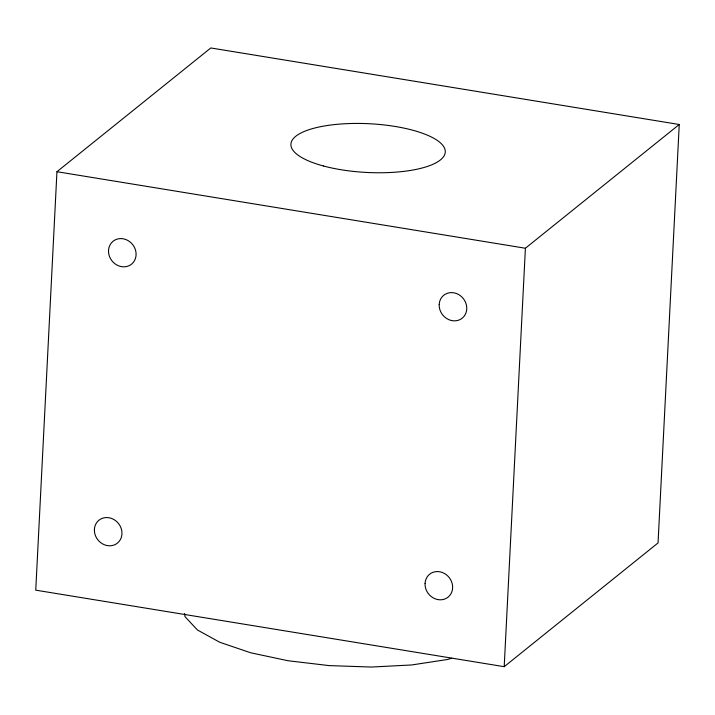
<?xml version="1.0" encoding="UTF-8"?>
<svg xmlns="http://www.w3.org/2000/svg" width="715" height="715" viewBox="0 0 715 715"><rect width="100%" height="100%" fill="white"/><g stroke="black" fill="none" stroke-linecap="round" stroke-linejoin="round"><path stroke-width="1.07" d="M56.95 171.716L35.75 590.161L504.2 666.684L658.05 542.926L679.25 124.49L210.8 47.959L56.95 171.716L525.4 248.239L679.25 124.49M504.2 666.684L525.4 248.239M451.737 658.238L447.474 659.489L411.706 664.959L371.353 667.041L329.168 665.602L288.02 660.74L250.715 652.786L219.791 642.284L197.376 629.942L184.971 616.607L184.613 613.515M94.398 529.422A14.72 13.165 51.2 0 0 114.454 544.875A14.72 13.165 51.2 0 0 115.678 520.717A14.72 13.165 51.2 0 0 94.398 529.422M108.528 250.465A14.72 13.165 51.2 0 0 128.584 265.917A14.72 13.165 51.2 0 0 129.808 241.759A14.72 13.165 51.2 0 0 108.528 250.465M425.068 583.44A14.72 13.165 51.2 0 0 445.123 598.893A14.72 13.165 51.2 0 0 446.348 574.735A14.72 13.165 51.2 0 0 425.068 583.44M439.198 304.483A14.72 13.165 51.2 0 0 459.253 319.936A14.72 13.165 51.2 0 0 460.478 295.778A14.72 13.165 51.2 0 0 439.198 304.483M323.368 165.96A77.274 24.39 2.9 0 0 444.936 153.913A77.274 24.39 2.9 0 0 335.987 124.428A77.274 24.39 2.9 0 0 323.368 165.96"/></g></svg>
